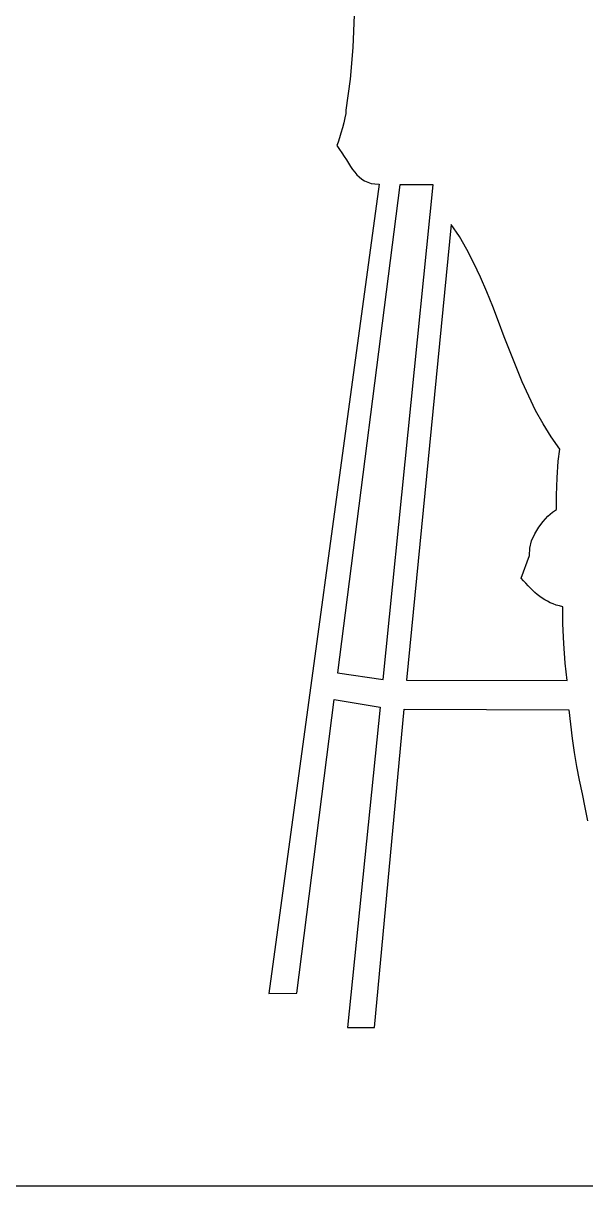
# Model space of a CAD drawing. Extents: x -3257 to 6743, y 13293 to 23293.
# Drawn here: x 3700 to 4205, y 13293 to 14336 of the extents above; entities that cross this region are included whole.
import ezdxf

# ---------------------------------------------------------------- set-up
doc = ezdxf.new("R2010")
doc.units = 0
doc.header["$LTSCALE"] = 1270
doc.header["$MEASUREMENT"] = 0
doc.layers.get('0').update_dxf_attribs({"linetype": 'CONTINUOUS'})

msp = doc.modelspace()

# ---------------------------------------------------------------- linework, layer by layer
at = {"linetype": 'Continuous'}
for p, q in [((3996.9, 14343.7), (3995.6, 14314.4)), ((3995.6, 14314.4), (3993.2, 14285.8)), ((3993.2, 14285.8), (3989.5, 14258.2)), ((3988.6, 14251.1), (3987.5, 14246.7)), ((3989.3, 14255), (3988.6, 14251.1)), ((3989.5, 14258.2), (3989.3, 14255)), ((3986.5, 14242.1), (3985, 14237.5)), ((3987.5, 14246.7), (3986.5, 14242.1)), ((3983.8, 14233.1), (3982.4, 14229.4)), ((3985, 14237.5), (3983.8, 14233.1)), ((3982.4, 14229.4), (3981.3, 14226.3)), ((3981.3, 14226.3), (3983.8, 14222.9)), ((3983.8, 14222.9), (3985.9, 14219.7)), ((3985.9, 14219.7), (3988, 14216.6)), ((3988, 14216.6), (3990, 14213.4)), ((3990, 14213.4), (3991.7, 14210.4)), ((3991.7, 14210.4), (3993.7, 14207.6)), ((3993.7, 14207.6), (3995.4, 14204.9)), ((3995.4, 14204.9), (3997.4, 14202.5)), ((3997.4, 14202.5), (3999.3, 14200)), ((3999.3, 14200), (4001.4, 14198.1)), ((4019.4, 14191.7), (3920.4, 13465.5)), ((4037.9, 14191), (3982, 13753)), ((4001.4, 14198.1), (4003.7, 14196.1)), ((4003.7, 14196.1), (4006.2, 14194.7)), ((4006.2, 14194.7), (4009, 14193.5)), ((4009, 14193.5), (4012.2, 14192.4)), ((4012.2, 14192.4), (4015.5, 14191.9)), ((4015.5, 14191.9), (4019.4, 14191.7)), ((4022.9, 13747.3), (4067.7, 14191)), ((4067.7, 14191), (4037.9, 14191)), ((4083.9, 14155.6), (4043.9, 13746.6)), ((4091.2, 14144.6), (4083.9, 14155.6)), ((4098, 14133), (4091.2, 14144.6)), ((4104.2, 14120.9), (4098, 14133)), ((4110.2, 14108.2), (4104.2, 14120.9)), ((4115.7, 14095.1), (4110.2, 14108.2)), ((4121.1, 14081.9), (4115.7, 14095.1)), ((4126.4, 14068.3), (4121.1, 14081.9)), ((4131.5, 14054.7), (4126.4, 14068.3)), ((4136.8, 14041.2), (4131.5, 14054.7)), ((4142.1, 14027.6), (4136.8, 14041.2)), ((4147.6, 14014.4), (4142.1, 14027.6)), ((4153.4, 14001.3), (4147.6, 14014.4)), ((4159.6, 13988.6), (4153.4, 14001.3)), ((4166.3, 13976.5), (4159.6, 13988.6)), ((4173.5, 13964.8), (4166.3, 13976.5)), ((4181.2, 13953.9), (4173.5, 13964.8)), ((4179.7, 13943), (4181.2, 13953.9)), ((4178.8, 13928.2), (4179.7, 13943)), ((4178.4, 13912.7), (4178.8, 13928.2)), ((4178.4, 13899.8), (4178.4, 13912.7)), ((4170.5, 13893.6), (4174.7, 13897.2)), ((4174.7, 13897.2), (4178.4, 13899.8)), ((4162.4, 13883.8), (4166.3, 13889)), ((4166.3, 13889), (4170.5, 13893.6)), ((4156, 13871.6), (4158.9, 13877.9)), ((4158.9, 13877.9), (4162.4, 13883.8)), ((4154.1, 13858.4), (4154.4, 13865.1)), ((4154.4, 13865.1), (4156, 13871.6)), ((4146.7, 13838.1), (4154.1, 13858.4)), ((4148.8, 13835.8), (4146.7, 13838.1)), ((4150.7, 13833.5), (4148.8, 13835.8)), ((4152.9, 13831.2), (4150.7, 13833.5)), ((4154.8, 13829.3), (4152.9, 13831.2)), ((4156.9, 13827.2), (4154.8, 13829.3)), ((4159, 13825.2), (4156.9, 13827.2)), ((4161.1, 13823.5), (4159, 13825.2)), ((4163.3, 13821.7), (4161.1, 13823.5)), ((4165.4, 13820.1), (4163.3, 13821.7)), ((4167.8, 13818.7), (4165.4, 13820.1)), ((4170.1, 13817.3), (4167.8, 13818.7)), ((4172.6, 13816.1), (4170.1, 13817.3)), ((4175.2, 13815), (4172.6, 13816.1)), ((4178.1, 13814), (4175.2, 13815)), ((4180.9, 13813.3), (4178.1, 13814)), ((4183.9, 13812.5), (4180.9, 13813.3)), ((4184.1, 13797.2), (4183.9, 13812.5)), ((4184.9, 13779.6), (4184.1, 13797.2)), ((4186.2, 13761.8), (4184.9, 13779.6)), ((4187.9, 13746.4), (4186.2, 13761.8)), ((3982, 13753), (4022.9, 13747.3)), ((4043.9, 13746.6), (4187.9, 13746.4)), ((3945.6, 13465.8), (3978.9, 13729.3)), ((3978.9, 13729.3), (4020.3, 13722.3)), ((4020.3, 13722.3), (3991, 13435)), ((4015, 13435), (4041.6, 13720.5)), ((4041.6, 13720.5), (4189.5, 13720)), ((4189.5, 13720), (4190.8, 13707)), ((4190.8, 13707), (4192.3, 13694.3)), ((4192.3, 13694.3), (4194.1, 13681.6)), ((4194.1, 13681.6), (4196.2, 13669.2)), ((4196.2, 13669.2), (4198.7, 13656.9)), ((4198.7, 13656.9), (4201.2, 13644.6)), ((4201.2, 13644.6), (4203.6, 13632.4)), ((4203.6, 13632.4), (4206.1, 13620.2)), ((3920.4, 13465.5), (3945.6, 13465.8)), ((3991, 13435), (4015, 13435))]:
    msp.add_line(p, q, dxfattribs=at)
msp.add_lwpolyline([(6742.9, 23292.8), (-3257.1, 23292.8), (-3257.1, 13292.8), (6742.9, 13292.8)], close=True, dxfattribs=at)

doc.saveas('drawing.dxf')
